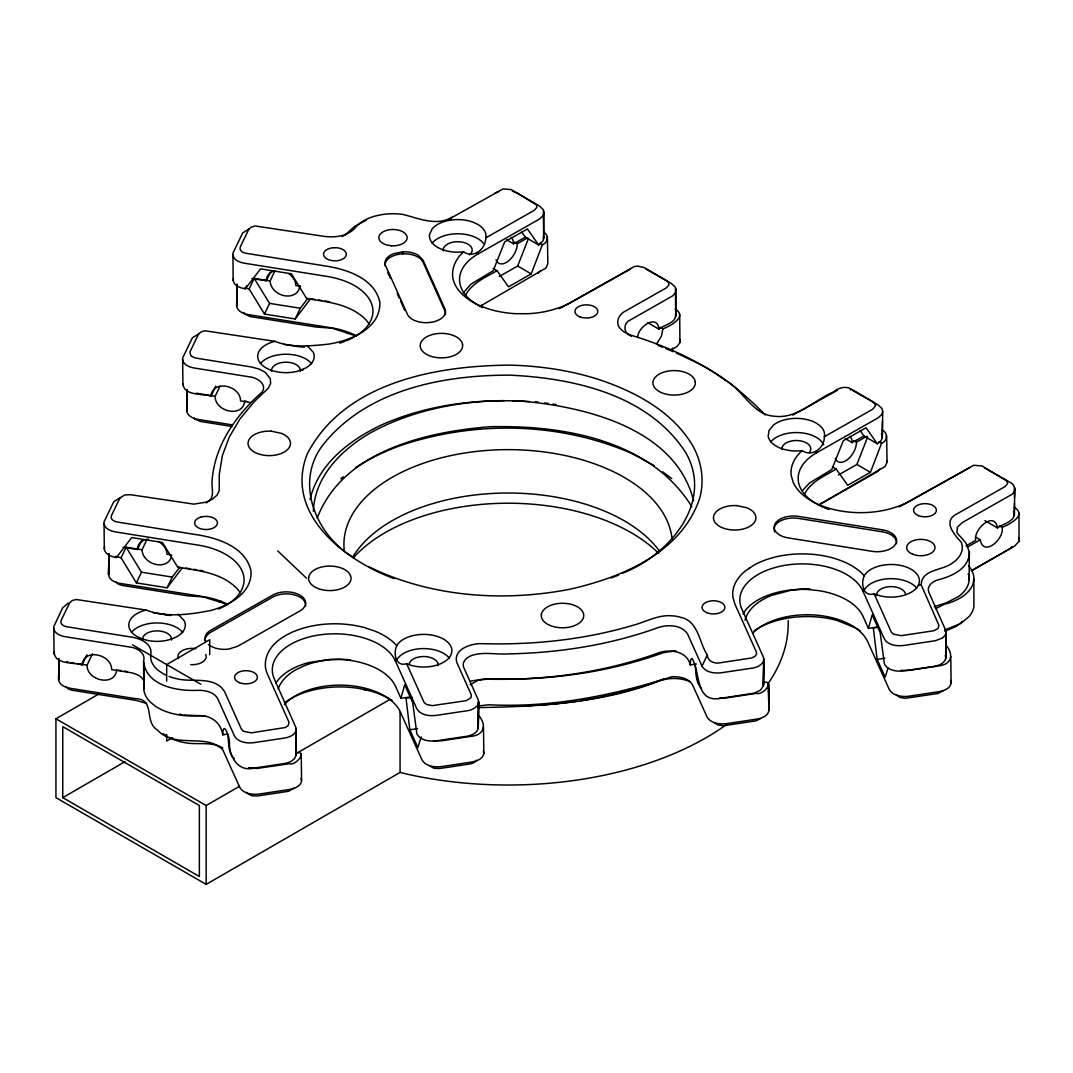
<?xml version="1.0" encoding="UTF-8"?>
<svg xmlns="http://www.w3.org/2000/svg" width="1073" height="1073" viewBox="0 0 1073 1073"><rect width="100%" height="100%" fill="white"/><g stroke="black" fill="none" stroke-linecap="round" stroke-linejoin="round"><path stroke-width="1.5" d="M969.12 579.702L969.335 551.83L965.821 542.884L956.888 532.624L957.424 527.178L962.307 522.551L1010.028 495.458C1016.104 493.218 1016.024 484.835 1010.216 482.434L984.652 467.949M543.676 238.273L543.354 209.772L539.545 206.11L517.481 193.167L512.331 191.182M675.735 315.797L675.413 287.309L671.604 283.648L646.04 269.149M882.288 437.073L882.449 421.501M1014.347 514.597L1014.454 503.465M1014.522 497.389L1014.615 487.558M1014.374 507.449C1027.599 515.348 1008.54 524.831 1002.115 527.353C1004.663 538.874 983.351 557.584 980.279 539.799L975.987 537.291M108.896 554.473L108.641 573.921L108.91 553.856M186.769 409.926L187.024 390.478M236.972 285.633L236.717 305.081L236.972 285.016M295.92 754.829L296.255 728.661M296.041 752.911C307.964 750.175 296.188 766.015 289.361 763.708L256.715 768.483L248.601 767.624M478.25 727.561L478.585 701.407M478.665 717.461L478.706 715.53C487.062 725.16 483.816 735.112 471.597 736.266L441.7 740.772L433.452 740.732M543.823 232.264C549.336 235.081 547.793 242.874 542.361 244.805L531.189 273.897L508.508 286.826L497 270.651L493.097 268.371M675.158 308.984C688.343 316.937 669.351 326.353 662.886 328.901L661.478 336.023L656.435 344.111M763.426 684.909L763.761 658.755M763.332 682.522C775.296 679.866 763.466 695.599 756.653 693.332L726.743 697.839L719.809 697.946M882.086 430.045C888.229 432.526 887.679 441.11 881.59 443.256L870.418 472.348L847.724 485.278L836.216 469.102L832.46 466.903M945.756 657.655L946.091 631.487M945.957 647.086L945.997 645.141C954.326 654.771 951.134 664.67 938.888 665.877L908.992 670.384L900.743 670.357M86.886 654.825L82.071 664.871C74.52 662.269 53.784 664.871 54.28 651.767M58.948 658.701L58.693 678.766C58.358 684.708 65.493 687.538 70.335 688.303L134.876 698.563C155.974 698.818 143.581 721.914 157.476 730.069C175.395 749.477 206.512 732.39 222.916 750.067L239.816 787.461C243.705 793.886 252.396 794.852 259.25 794.033L289.697 789.46C294.485 788.655 300.641 786.415 301.58 780.996L301.218 754.064M58.653 679.41L58.935 659.439L58.693 678.766L59.189 676.996M240.352 592.846A62.784 36.241 0 0 0 238.662 590.512C223.788 573.009 199.042 570.541 177.823 567.349L162.399 542.482L131.684 537.573L116.394 557.517C111.149 556.874 103.035 553.52 104.55 546.975M108.601 574.565L108.896 553.668M215.767 386.119L210.952 396.165C203.226 393.415 183.979 396.272 182.933 383.799M186.729 410.583L187.024 389.673M369.233 324.14A62.784 36.241 0 0 0 362.164 316.307C346.592 303.592 325.816 301.607 306.704 298.643L291.293 273.789L260.578 268.867L245.288 288.811C240.044 288.168 231.929 284.814 233.431 278.269M236.677 305.738L236.985 284.09M227.637 734.093L222.741 734.831C223.01 719.366 229.488 736.762 229.448 741.926C228.911 756.049 237.683 772.292 254.127 768.08L284.05 763.6C288.758 762.809 294.606 760.757 295.907 755.58L296.269 729.318M295.907 755.58L296.255 728.379L274.312 678.954A62.502 36.093 0 0 1 319.15 634.961A62.502 36.093 0 0 1 395.333 660.847L416.834 708.784C420.643 715.262 429.441 716.228 436.255 715.383L466.701 710.822C472.107 710.259 480.489 706.342 478.142 699.609L463.751 667.54C461.296 661.773 467.144 656.998 472.093 655.362C483.695 651.539 496.222 654.771 508.133 653.9C559.221 652.921 610.376 644.913 658.487 627.464C668.077 624.392 681.61 624.768 687.619 634.063L702.01 666.132C705.779 672.637 714.645 673.576 721.432 672.731L751.878 668.184C757.243 667.661 765.733 663.624 763.319 656.971L741.819 609.035A62.502 36.093 0 0 1 786.643 565.055A62.502 36.093 0 0 1 862.826 590.941L884.34 638.864C888.068 645.369 897.001 646.308 903.761 645.463L935.468 640.702L942.094 638.153M410.114 696.94L400.926 698.322L404.682 684.722L412.676 702.533L416.901 733.945C420.576 740.665 429.576 741.631 436.443 740.813L466.366 736.346C471.087 735.542 476.935 733.489 478.236 728.312L478.598 702.05M478.236 728.312L478.598 702.6M521.518 231.781L525.314 237.146L538.619 244.952L543.153 240.647L543.461 236.69M647.716 322.624L658.889 329.183C663.731 324.77 676.808 323.147 675.521 314.228M696.377 663.999L690.247 664.911L690.69 659.815L692.058 658.379C700.79 672.784 694.781 703.794 721.633 698.174L754.171 693.158L760.529 690.127L763.413 685.674L763.775 659.412M763.413 685.674L763.775 659.949M860.144 430.568L863.926 435.933L877.245 443.753C880.759 442.143 883.951 437.65 881.389 433.961M877.701 627.021L868.433 628.416L872.188 614.816L880.182 632.627L884.407 664.039C888.082 670.746 897.082 671.725 903.949 670.907L933.872 666.427C938.593 665.636 944.428 663.583 945.742 658.406L946.091 631.206L928.856 592.296C926.401 586.542 932.316 581.593 937.265 580.077C951.201 576.617 969.684 568.744 969.335 551.83M945.742 658.406L945.3 655.214M984.947 520.593L997.514 527.97C1002.262 524.013 1017.754 520.834 1013.449 511.486M58.639 679.759L58.935 659.184M228.254 604.595A62.502 36.093 0 0 0 202.958 596.588L120.283 583.457C115.576 582.626 109.379 580.345 108.588 574.913L108.883 554.339M232.586 424.908L198.411 419.476C193.73 418.658 187.467 416.337 186.702 410.919L187.01 390.357M356.33 335.755A62.502 36.093 0 0 0 331.034 327.761L248.359 314.63C243.665 313.799 237.415 311.505 236.65 306.073L236.959 285.512M543.662 239.078L543.944 211.233M675.722 316.602L676.003 288.758M882.274 437.864L882.73 411.509L881.979 408.572L878.157 404.91L852.592 390.424M1014.334 515.402L1014.79 488.993M108.588 574.913L108.869 572.995M186.702 410.919L187.265 408.169M236.65 306.073L237.213 303.324M144.09 667.339L143.809 688.973A48.298 27.885 0 0 0 150.381 702.144L154.968 705.913A48.298 27.885 0 0 0 197.191 715.798C209.53 714.484 220.89 721.727 222.741 734.831M54.026 654.101L53.784 626.632L62.61 607.895L68.055 603.174M104.296 549.309L104.054 521.827L113.792 501.681L120.391 497.577M182.92 385.395L182.665 357.926L192.402 337.78L199.082 333.636M233.176 280.603L232.935 253.134L242.672 232.975L249.271 228.871M875.595 405.487L872.979 409.081L824.359 436.684C824.56 447.91 812.422 457.5 802.175 450.633A28.247 16.31 0 0 1 776.181 446.113L773.043 443.927A28.247 16.31 0 0 1 768.161 435.973L769.1 430.327L773.311 425.216A28.247 16.31 0 0 1 816.459 423.245L819.598 425.431A28.247 16.31 0 0 1 824.44 436.242L824.359 436.684M82.071 664.871C83.842 647.703 111.941 654.369 111.619 669.592L130.128 672.556C135.869 673.536 143.353 676.312 144.278 682.897M210.952 396.165C212.722 378.997 240.821 385.663 240.513 400.886L250.787 402.536M116.649 669.874C115.012 687.122 86.591 680.631 87.087 665.18L92.546 653.698M143.809 688.973L143.554 661.196C146.21 652.947 136.673 647.716 129.833 647.032L65.319 636.718C60.557 635.913 54.455 633.633 53.65 628.188M679.92 342.555L679.705 314.711M886.62 435.772L887.063 462.141L885.212 466.433L821.288 503.465A62.502 36.093 0 0 0 818.779 504.981M1018.921 513.162L1019.082 541.154M313.356 511.271C314.617 476.104 342.086 449.198 370.842 432.634C411.603 410.355 458.332 401.087 504.498 400.618M544.105 212.669L543.153 215.727L539.357 219.12L478.209 253.845A62.502 36.093 0 0 0 476.224 304.115M676.164 290.193L675.212 293.264L672.57 295.933L630.495 319.888C623.52 322.53 622.89 332.482 629.958 335.447M875.608 405.299L873.596 402.201L851.023 388.922C845.309 385.73 838.147 387.983 833.493 391.913C814.286 400.242 797.239 418.966 774.693 416.27C752.321 415.063 743.348 389.915 725.308 380.311C697.101 359.965 665.072 345.6 631.903 335.487C627.584 334.119 623.346 332.067 620.288 328.633C614.708 322.825 618.987 313.933 625.505 311.049L666.427 287.805L668.975 284.882L668.399 282.279L666.534 280.616L644.471 267.66L637.925 266.144A8.825 5.097 0 0 0 633.754 266.828L570.863 302.318A69.624 40.197 0 0 1 527.527 313.732L515.389 313.678A69.624 40.197 0 0 1 454.644 283.741C449.386 272.462 454.67 259.545 463.563 251.847C474.145 258.901 485.962 248.668 485.828 237.441A28.247 16.31 0 0 0 477.847 224.445L474.105 222.607A28.247 16.31 0 0 0 432.204 228.871L429.576 234.33A28.247 16.31 0 0 0 459.928 252.142L463.563 251.847M882.73 411.509L881.778 414.527L877.969 417.92L816.835 452.632A62.502 36.093 0 0 0 816.097 503.666M968.517 565.766A48.298 27.885 0 0 1 973.882 579.125L973.063 583.699A48.298 27.885 0 0 1 944.522 604.206L935.522 608.793M483.467 726.622L483.829 753.541C482.877 758.973 476.72 761.2 471.932 762.004L441.499 766.591C434.672 767.396 425.927 766.444 422.051 760.006L400.403 712.11A62.502 36.093 0 0 0 346.874 685.352A62.502 36.093 0 0 0 284.425 704.626M768.885 710.608L768.496 684.534L768.885 710.608C767.96 716.04 761.763 718.266 756.988 719.071L726.542 723.658C719.715 724.463 710.983 723.51 707.107 717.072L692.621 685.017C688.598 677.988 679.424 676.446 671.993 676.714C612.951 695.452 551.146 707.979 488.725 704.773L479.108 705.886M950.758 656.233L951.121 683.166C950.101 688.611 944.092 690.797 939.224 691.629L908.791 696.216C901.924 697.021 893.246 696.055 889.343 689.631L867.708 641.721A62.502 36.093 0 0 0 815.252 615.044A62.502 36.093 0 0 0 752.75 633.137M637.67 337.204C637.67 327.01 657.548 313.209 658.889 329.183M396.782 645.651C393.187 653.068 395.374 667.138 406.627 663.718L407.244 663.986A28.247 16.31 0 0 0 448.192 658.782A28.247 16.31 0 0 0 435.061 635.779A28.247 16.31 0 0 0 396.782 645.651A69.624 40.197 0 0 0 375.228 631.246L364.766 627.692A69.624 40.197 0 0 0 278.122 640.648C268.183 648.28 261.799 661.974 267.418 674.059L289.08 722.424L288.141 725.683L285.203 727.534L251.404 732.846L243.45 731.276L241.398 729.104L224.606 691.683C215.177 676.325 194.615 681.959 179.795 679.383A41.445 23.928 0 0 1 169.065 676.433M864.288 575.745C860.68 583.162 862.866 597.232 874.133 593.812L874.75 594.08A28.247 16.31 0 0 0 907.154 594.227L910.964 592.417A28.247 16.31 0 0 0 916.852 574.028A28.247 16.31 0 0 0 888.927 564.532L884.058 565.002A28.247 16.31 0 0 0 864.288 575.745A69.624 40.197 0 0 0 753.501 565.417L745.628 570.742A69.624 40.197 0 0 0 732.913 597.245L734.925 604.153L756.425 652.089L756.586 654.181L754.842 656.488L751.422 658.017L719.648 662.846C714.269 663.892 707.697 661.156 707.268 655.067C699.194 642.459 698.362 621.066 680.872 617.377A20.481 11.83 0 0 0 672.556 615.875C659.037 614.373 646.617 621.468 634.022 625.036C584.302 639.884 532.168 645.235 480.409 643.612C470.296 643.693 452.846 649.634 456.857 662.645L471.248 694.727L471.034 697.678L466.245 700.669L432.271 705.645L426.839 704.572L424.17 702.6L406.627 663.718M296.282 729.868C295.129 735.193 289.16 737.299 284.372 738.09L253.925 742.65C247.112 743.495 238.313 742.529 234.504 736.038L217.725 698.63C214.077 692.112 205.842 690.449 198.907 690.288C178.346 691.495 146.022 686.331 143.554 661.196M946.104 632.681L944.884 635.618L942.322 637.979M421.179 736.95L417.88 747.586L409.832 729.774L406.037 698.308L412.166 697.383M888.001 668.09L885.171 677.197L877.124 659.399L873.328 627.933L877.929 627.236M317.192 518.165C342.555 451.25 425.418 431.963 489.342 426.759C562.172 424.814 650.654 439.729 691.87 506.832M310.03 499.535C318.305 463.684 350.053 439.85 381.666 424.868C426.129 405.178 475.446 398.633 523.772 401.315C587.535 407.204 676.03 429.401 693.614 500.903M499.267 276.499L517.696 265.997L528.439 238.528M838.482 474.95L856.911 464.448L867.655 436.979M463.174 292.996L470.913 284.171L493.178 270.758L504.699 241.868L527.433 228.965L538.619 244.952M679.866 342.703L677.103 346.472L671.175 350.039M1018.988 541.369L1014.615 546.09L971.306 570.769M182.544 567.55L167.12 587.789L136.392 582.907L121.088 557.799L126.118 547.23L142.065 549.765A15.33 12.071 25.5 0 0 155.625 564.398A15.33 12.071 25.5 0 0 171.439 556.485M315.341 299.474L310.62 298.723L295.196 318.949L264.468 314.067L249.164 288.959L254.194 278.403L270.141 280.925A15.33 12.071 25.5 0 0 284.922 295.799A15.33 12.071 25.5 0 0 299.702 285.619M142.065 549.765L146.853 539.719M246.562 401.329L244.724 401.034C242.954 418.363 214.774 411.724 215.163 396.339L219.938 386.293M270.141 280.925L274.929 270.892M136.392 582.907L141.488 572.204L126.118 547.23M264.468 314.067L269.564 303.377L254.194 278.403M167.12 587.789L172.217 577.086L179.902 567.04M295.196 318.949L300.292 308.246L307.964 298.2M702.01 666.132L707.268 655.067M245.288 288.811L246.736 285.807M123.06 547.217L137.398 549.51L141.529 540.913M251.94 278.511L266.278 280.804L270.409 272.207M177.823 567.349L178.212 566.544M462.718 252.705L463.12 251.873M748.713 568.65L749.719 567.979M863.577 589.399L862.826 590.941L863.805 589.962M396.071 659.318L395.333 660.847L396.299 659.882M540.537 270.624L538.096 273.226M1012.04 546.519L1011.531 547.431M672.838 348.028L670.907 350.308M879.753 469.075L877.325 471.677L819.303 504.739M293.975 788.132L288.624 791.27L257.453 795.978L251.793 795.737L247.514 793.524M476.492 760.207L474.507 762.393L470.859 763.815L439.702 768.523L434.029 768.295L429.562 765.814M465.441 295.451C471.825 282.937 485.6 277.464 497 270.651M804.656 493.915C811.04 481.388 824.815 475.916 836.216 469.102M802.658 490.441L809.538 482.957L831.79 469.545L843.324 440.668L866.045 427.765L877.245 443.753M743.093 613.984L745.641 610.027A62.784 36.241 0 0 1 808.318 589.546L819.075 590.687A62.784 36.241 0 0 1 863.094 616.532L868.433 628.416M760.556 718.655L755.915 720.882L723.376 725.737L717.783 724.959L714.618 722.88M943.328 690.623L938.151 693.44L905.625 698.295L900.032 697.517L896.465 694.928M470.256 684.789L477.954 680.309L488.389 678.968C547.753 680.698 607.653 672.865 663.624 652.585L676.057 650.855M234.357 758.544C228.133 754.104 228.71 742.543 227.972 734.992M1010.981 548.075L972.084 570.46M208.135 501.654C215.365 496.947 211.14 486.994 212.146 480.141C214.815 445.013 236.234 414.822 261.986 392.195C267.74 384.228 256.621 377.28 249.526 376.864L194.213 368.012C189.438 367.207 183.335 364.927 182.531 359.482M344.768 235.349L354.626 226.376L366.295 220.153M725.804 725.08A280.107 161.715 0 0 1 407.753 774.277L400.068 772.439L206.177 884.38L55.93 797.641L55.93 718.776L99.333 693.708M62.757 797.641L199.35 876.493L199.35 805.528L62.757 726.662L62.757 797.641L125.045 761.669M172.431 737.741L166.691 741.054L166.691 734.401M55.93 718.776L206.177 805.528L239.453 786.308M295.893 753.729L389.942 699.435M496.034 259.867A15.33 8.906 -59.7 0 0 508.146 261.249A15.33 8.906 -59.7 0 0 517.266 243.705L527.728 237.75M481.536 305.456L545.983 267.982L547.834 263.73L547.404 237.307M284.345 702.909A69.624 40.197 0 0 1 358.395 688.37L369.769 690.811A69.624 40.197 0 0 1 392.235 700.602M835.25 458.332A15.33 8.906 -59.7 0 0 847.362 459.7A15.33 8.906 -59.7 0 0 856.482 442.156L866.944 436.201M967.98 546.801L980.279 539.799M447.226 220.153L503.009 188.942L511.352 189.599L536.433 204.863L536.916 207.344L534.367 210.281L485.747 237.884M506.536 239.735L513.524 243.839L525.314 237.146M565.873 305.309L630.428 269.149M792.652 415.09L837.49 390.237M845.162 438.535L852.136 442.626L863.926 435.933M966.062 545.835L975.639 540.39C973.399 529.043 994.671 510.238 997.514 527.97M206.204 502.888L207.317 502.271M934.234 606.781L946.319 602.785L958.269 596.709A48.298 27.885 0 0 0 968.637 575.101L968.181 573.948M621.911 573.451C667.835 556.042 714.242 503.291 685.996 453.047C648.991 394.985 574.203 378.072 509.742 375.161C442.934 375.027 367.033 389.593 323.201 444.611C293.975 482.085 315.569 534.595 352.91 557.128M166.328 675.279A41.445 23.928 0 0 1 162.519 673.308L158.174 670.29A41.445 23.928 0 0 1 150.917 653.685C152.098 643.424 140.094 638.448 131.724 637.161L67.223 626.847C64.246 626.498 59.659 624.245 61.081 620.583L69.705 602.664L72.213 600.585L76.035 599.472L146.049 610.041C166.811 617.874 189.317 614.534 210.442 610.577C228.951 605.709 252.557 593.101 250.961 570.836C245.918 548.169 220.542 538.914 200.128 535.266L117.493 522.055C114.503 521.693 109.915 519.439 111.351 515.791L119.975 497.872L124.911 494.921L130.598 494.733L193.891 504.122L205.815 502.204L212.172 499.361L217.028 495.176L219.2 490.696L219.268 474.373L222.406 455.515L229.314 436.993L239.896 419.047L254.006 401.932L268.21 388.278L270.624 383.45L270.316 378.782L265.219 372.318L259.317 369.112L251.417 366.979L195.393 358.006L190.954 355.914L189.921 351.998L198.599 333.958L201.107 331.879L204.93 330.766L274.929 341.335C291.977 348.162 310.204 345.922 327.895 344.218C349.946 340.838 380.888 328.888 379.842 302.13C374.799 279.463 349.422 270.208 329.022 266.56L246.374 253.349C243.397 253 238.81 250.733 240.231 247.085L248.856 229.166L251.364 227.087L255.2 225.974L323.979 236.342C334.763 237.79 347.478 236.382 355.163 227.878A41.445 23.928 0 0 1 376.18 215.78L382.605 214.493A41.445 23.928 0 0 1 402.818 214.412C418.778 218.342 436.349 226.537 452.216 217.175M494.948 193.06L498.878 191.437M274.929 341.335L274.219 341.509A28.247 16.31 0 0 0 260.243 363.13L262.67 365.598A28.247 16.31 0 0 0 273.789 371.084L278.403 372.076A28.247 16.31 0 0 0 297.677 371.191L305.751 367.985A28.247 16.31 0 0 0 313.303 352.266L306.958 345.452M342.166 236.637L343.105 236.234M471.007 681.06L483.333 679.075C542.71 680.859 602.637 673.066 658.648 652.853C669.954 648.803 687.149 651.096 690.247 664.911M610.845 578.039L618.611 575.141M944.777 631.326L955.6 626.619A41.445 23.928 0 0 0 958.9 624.352M969.549 467.761L904.485 504.095A62.502 36.093 0 0 1 899.013 506.858M944.79 629.945L960.764 623.534L969.697 615.942L972.433 611.623L973.908 607.103L973.882 579.125M146.049 610.041L145.338 610.215A28.247 16.31 0 0 0 136.915 636.49C149.107 642.968 164.612 642.995 176.871 636.691A28.247 16.31 0 0 0 184.408 620.972L178.064 614.158M244.765 314.027L250.237 316.575L315.998 327.024L332.241 328.19L348.604 333.488M283.835 344.406L294.418 345.855M165.537 614.561L153.291 612.844M478.142 707.59C539.317 706.638 601.779 703.325 659.627 680.912C669.539 677.465 680.805 677.64 690.476 681.851M409.832 729.774L417.585 728.607M877.124 659.399L884.876 658.232M402.818 251.833L393.389 253.764A19.314 11.159 0 0 0 385.636 265.742L407.432 314.335A19.314 11.159 0 0 0 427.658 322.651L430.97 322.329A19.314 11.159 0 0 0 444.839 308.742L423.044 260.149L418.108 255.133A19.314 11.159 0 0 0 402.818 251.833L402.818 253.832L402.469 251.86M701.138 688.316C695.72 682.254 695.827 672.516 695.264 664.616M116.139 582.116L118.432 584.195L122.174 585.415L187.923 595.85L203.226 596.87L219.066 601.805A69.624 40.197 0 0 1 226.698 604.528M205.426 715.946L184.194 715.034M512.76 400.725L529.271 401.543M535.481 401.852L538.002 401.973M544.628 402.911L547.927 403.394M552.903 404.092L556.203 404.575M300.614 286.29L295.84 285.525A15.33 12.071 25.6 0 0 289.147 273.977M249.164 288.959L244.818 287.899M318.507 299.971L321.659 300.48M324.811 300.977L329.532 301.728M269.564 303.377L300.292 308.246M301.728 369.863L303.002 370.078L301.956 369.796M215.163 396.339L196.144 393.174M232.358 426.518L200.289 421.421L194.991 419.033M171.734 554.996L166.945 554.231A15.33 12.071 25.6 0 0 158.107 541.355M121.088 557.799L115.616 556.351M185.696 568.06L190.431 568.811M193.583 569.307L196.735 569.803M199.886 570.313L203.038 570.809M141.488 572.204L172.217 577.086M70.67 662.564L73.957 663.087M77.229 663.61L87.087 665.18M118.191 670.115L121.276 670.598M124.374 671.094L127.459 671.591M179.339 714.189L182.571 714.752M363.854 689.537L365.303 689.859M850.192 389.781L850.943 389.982M66.794 661.585L68.068 662.014M347.142 332.979L354.774 335.688M332.241 328.19L331.302 328.03M204.165 597.031L203.226 596.87M146.666 703.499L136.754 700.508L72.226 690.261L68.484 689.04L66.191 686.961M657.964 345.399L662.591 347.303M665.662 348.564L673.227 351.689M676.258 352.937L694.942 361.856M368.562 566.665C430.313 596.977 502.244 602.194 569.226 589.372C621.213 577.73 681.194 553.145 699.65 498.435A200.074 115.522 0 0 0 692.85 445.939C672.463 411.227 634.934 391.497 597.902 379.212A200.074 115.522 0 0 0 510.024 365.155C436.59 365.531 344.138 382.243 307.24 454.04C283.621 513.739 345.01 560.549 394.14 578.629M630.669 335.903L631.42 336.251M855.449 627.866L837.061 620.435A69.624 40.197 0 0 0 754.185 630.709M696.323 362.58C722.826 375.014 744.997 394.556 765.425 415.023M222.822 748.002C211.301 741.014 197.459 745.158 184.945 742.69A41.445 23.928 0 0 1 168.877 737.312M633.137 454.201L631.876 453.517C559.958 422.132 476.318 420.442 402.134 445.013A200.074 115.508 0 0 0 355.498 467.788M633.835 454.576L654.208 465.628M132.542 644.846L200.839 684.279M539.706 243.236L542.361 244.805M878.921 441.7L881.59 443.256M514.463 242.069L517.266 243.705M660.096 327.265L662.886 328.901M853.692 440.52L856.482 442.156M999.312 525.716L1002.115 527.353M517.696 265.997L531.189 273.897M856.911 464.448L870.418 472.348M448.568 218.879L450.62 220.099L448.849 218.785M815.426 451.76L816.835 452.632L816.137 451.398M476.814 252.96L478.209 253.845L477.512 252.598M856.777 628.51L860.09 630.83M662.618 471.825L671.778 478.585M874.133 593.812L891.22 631.93L893.273 634.103L901.226 635.672L933.738 630.763L937.976 628.51L938.902 625.251L921.224 584.919L918.381 585.147L921.224 584.731C921.6 569.615 941.289 570.487 950.799 564.09A41.445 23.928 0 0 0 961.274 542.267C954.219 534.421 941.96 520.968 957.317 513.699L1005.039 486.606L1007.601 483.668L1007.024 481.066L982.036 465.937L973.694 465.266L909.475 501.118A69.624 40.197 0 0 1 793.255 482.528L791.257 475.621A69.624 40.197 0 0 1 802.175 450.633M277.706 550.905L306.57 578.267M164.598 614.427L164.866 614.695A62.502 36.093 0 0 0 170.956 615.486M247.327 793.269L246.696 792.33M194.267 418.121L194.817 418.872M1006.487 480.422L1007.52 482.032M387.675 272.301L390.411 278.376M397.211 293.559L399.263 298.12M400.618 301.151L404.709 310.258M400.926 698.322L395.588 686.438A62.784 36.241 0 0 0 340.812 659.452L329.867 659.399L308.756 662.551A62.784 36.241 0 0 0 275.627 683.447M1019.042 537.788L1019.35 539.571M679.826 339.336L680.134 341.08M243.866 312.417L244.215 313.276M950.624 680.403L951.121 683.166M483.333 750.778L483.829 753.541M301.084 778.233L301.58 780.996M763.225 683.34L763.44 684.064M478.048 725.978L478.263 726.716M295.719 753.246L295.933 753.97M232.801 254.69C233.606 260.135 239.735 262.416 244.47 263.22L327.117 276.432A62.502 36.093 0 0 1 355.539 336.198M103.92 523.396C104.671 528.828 110.854 531.122 115.589 531.926L198.237 545.138A62.502 36.093 0 0 1 243.035 573.438A62.502 36.093 0 0 1 218.449 609.048M886.848 460.612L887.063 462.141M768.509 683.689L768.818 709.629M400.068 711.654L400.068 772.439M209.718 654.691L209.718 639.723L166.691 664.563L166.691 681.194M206.177 805.528L206.177 884.38M663.744 678.901A280.107 161.715 0 0 1 636.745 688.101M635.296 688.531A280.107 161.715 0 0 1 608.512 695.425M606.983 695.76A280.107 161.715 0 0 1 580.627 700.656M575.893 701.353A280.107 161.715 0 0 1 563.177 703.003M559.972 703.365A280.107 161.715 0 0 1 553.547 704.022M548.719 704.451A280.107 161.715 0 0 1 540.644 705.068M532.543 705.551A280.107 161.715 0 0 1 519.533 706.021M344.151 549.403A164.196 94.8 0 0 1 499.535 449.775A164.196 94.8 0 0 1 672.1 539.491M788.186 620.489A280.107 161.715 0 0 1 767.839 683.89M353.218 558.027A173.853 100.379 0 0 1 503.572 503.25A173.853 100.379 0 0 1 658.688 553.4M352.641 557.343A164.196 94.8 0 0 1 502.754 493.07A164.196 94.8 0 0 1 659.828 551.549M278.175 689.054A62.784 36.241 0 0 1 295.826 669.78L304.263 665.756A62.784 36.241 0 0 1 350.469 659.855M745.024 620.234A62.784 36.241 0 0 1 771.554 595.381L791.378 590.137L802.161 589.077A62.784 36.241 0 0 1 809.981 588.997M479.551 306.529A62.502 36.093 0 0 1 482.059 305.014M340.825 478.813A200.074 115.508 0 0 1 343.32 476.734M962.226 621.307A41.445 23.928 0 0 1 959.879 623.561M166.489 735.917A41.445 23.928 0 0 1 163.297 733.61M221.373 601.336A28.247 16.31 0 0 1 219.066 601.805M137.398 549.51A15.33 12.071 25.6 0 1 148.543 539.156M266.278 280.804A15.33 12.071 25.6 0 1 272.985 271.389M354.264 336.949A62.502 36.093 0 0 1 345.855 340.946M344.353 341.522A62.502 36.093 0 0 1 339.631 343.119M304.464 347.142A62.502 36.093 0 0 1 295.263 346.217M781.882 449.533A14.486 8.369 0 0 1 798.956 440.654A14.486 8.369 0 0 1 809.404 452.471M443.256 250.747A14.486 8.369 0 0 1 461.578 242.015A14.486 8.369 0 0 1 469.505 254.931M828.96 509.474A62.502 36.093 0 0 1 824.386 507.757M822.924 507.14A62.502 36.093 0 0 1 817.385 504.404M564.559 306.02A62.502 36.093 0 0 1 558.939 308.702M482.863 307.696A62.502 36.093 0 0 1 477.472 304.88M511.217 237.455A15.33 8.919 -59.6 0 1 513.524 243.839M849.829 436.255A15.33 8.933 -59.6 0 1 852.136 442.626M208.417 644.538A19.314 11.159 0 0 0 210.563 646.026L213.125 647.287A19.314 11.159 0 0 0 229.179 649.004L237.884 646.161L299.863 610.98A19.314 11.159 0 0 0 300.091 595.207L297.529 593.946A19.314 11.159 0 0 0 272.77 595.072L210.791 630.253A19.314 11.159 0 0 0 205.64 641.01M205.775 654.476A14.15 8.168 0 0 1 190.726 664.656M178.373 658.581A14.15 8.168 0 0 1 195.849 648.655M432.204 243.061A28.247 16.31 0 0 1 457.943 233.766A28.247 16.31 0 0 1 483.413 243.316M770.816 441.861A28.247 16.31 0 0 1 799.023 432.634A28.247 16.31 0 0 1 823.675 444.785M271.509 371.204A14.486 8.369 0 0 1 286.075 362.191A14.486 8.369 0 0 1 300.373 371.352M260.444 363.532A28.247 16.31 0 0 1 286.183 354.238A28.247 16.31 0 0 1 311.653 363.774M409.215 664.093A14.486 8.369 0 0 1 425.029 656.569A14.486 8.369 0 0 1 438.066 665.703M396.42 660.539A28.247 16.31 0 0 1 421.421 648.642A28.247 16.31 0 0 1 449.346 658.125M131.563 632.238A28.247 16.31 0 0 1 157.302 622.944A28.247 16.31 0 0 1 182.759 632.48M142.615 639.91A14.486 8.369 0 0 1 157.181 630.884A14.486 8.369 0 0 1 171.479 640.058M863.926 590.633A28.247 16.31 0 0 1 888.927 578.723A28.247 16.31 0 0 1 916.852 588.219M876.708 595.649A14.486 8.369 0 0 1 890 586.649A14.486 8.369 0 0 1 905.585 594.335M896.465 543.649A19.314 11.159 0 0 0 882.395 531.832L798.62 518.433A19.314 11.159 0 0 0 774.76 531.98M385.086 265.836A19.314 11.159 0 0 1 401.141 253.952A19.314 11.159 0 0 1 423.044 262.161L444.839 310.741A19.314 11.159 0 0 1 445.362 314.604M205.077 641.091A19.314 11.159 0 0 1 210.791 632.265L272.77 597.071A19.314 11.159 0 0 1 294.632 594.952A19.314 11.159 0 0 1 305.55 606.084M308.689 577.153L308.648 579.299A21.219 12.246 0 0 0 324.14 590.137A21.219 12.246 0 0 0 347.089 585.442L348.966 583.605A21.219 12.246 0 0 0 335.473 566.517A21.219 12.246 0 0 0 308.689 577.153M462.584 344.661L462.557 346.794A21.219 12.246 0 0 1 435.759 357.43A21.219 12.246 0 0 1 422.266 340.356L424.143 338.518A21.219 12.246 0 0 1 447.092 333.81A21.219 12.246 0 0 1 462.584 344.661M541.396 614.36L541.355 616.506A21.219 12.246 0 0 0 556.847 627.343A21.219 12.246 0 0 0 579.796 622.648L581.673 620.811A21.219 12.246 0 0 0 568.18 603.723A21.219 12.246 0 0 0 541.396 614.36M695.291 381.867L695.264 384A21.219 12.246 0 0 1 668.466 394.636A21.219 12.246 0 0 1 654.973 377.562L656.85 375.724A21.219 12.246 0 0 1 679.799 371.017A21.219 12.246 0 0 1 695.291 381.867M201.228 516.985L199.578 517.521A11.414 6.586 0 0 0 197.901 527.567L199.417 528.318A11.414 6.586 0 0 0 217.028 524.71A11.414 6.586 0 0 0 205.144 516.381L201.228 516.985M334.025 247.675L332.067 247.876A11.414 6.586 0 0 0 323.925 252.49A11.414 6.586 0 0 0 326.796 258.861L328.298 259.612A11.414 6.586 0 0 0 345.922 256.004A11.414 6.586 0 0 0 334.025 247.675M271.295 431.172L267.593 431.158A21.219 12.246 0 0 0 248.399 441.151A21.219 12.246 0 0 0 260.135 454.429L263.596 455.18A21.219 12.246 0 0 0 288.422 448.648A21.219 12.246 0 0 0 281.582 433.398L271.295 431.172M736.708 505.584L733.007 505.571A21.219 12.246 0 0 0 714.229 514.517A21.219 12.246 0 0 0 722.357 527.768L725.549 528.841A21.219 12.246 0 0 0 752.964 524A21.219 12.246 0 0 0 746.996 507.811L736.708 505.584M391.645 245.797L386.91 245.033A14.15 8.168 0 0 1 383.678 231.513A14.15 8.168 0 0 1 406.466 235.148A14.15 8.168 0 0 1 391.645 245.797M882.395 529.834L798.62 516.435A19.314 11.159 0 0 0 774.84 524.214A19.314 11.159 0 0 0 788.306 537.935L872.081 551.321A19.314 11.159 0 0 0 895.848 543.555A19.314 11.159 0 0 0 882.395 529.834M706.879 612.723A11.414 6.586 0 0 0 724.852 607.989A11.414 6.586 0 0 0 708.757 601.363A11.414 6.586 0 0 0 706.879 612.723M239.373 682.629A11.414 6.586 0 0 0 257.346 677.895A11.414 6.586 0 0 0 241.264 671.282A11.414 6.586 0 0 0 239.373 682.629M579.755 316.79A11.414 6.586 0 0 0 597.741 312.055A11.414 6.586 0 0 0 581.646 305.429A11.414 6.586 0 0 0 579.755 316.79M912.627 554.205A14.15 8.168 0 0 0 934.932 548.33A14.15 8.168 0 0 0 914.974 540.121A14.15 8.168 0 0 0 912.627 554.205M918.381 515.59A11.414 6.586 0 0 0 936.353 510.855A11.414 6.586 0 0 0 920.258 504.23A11.414 6.586 0 0 0 918.381 515.59"/></g></svg>
